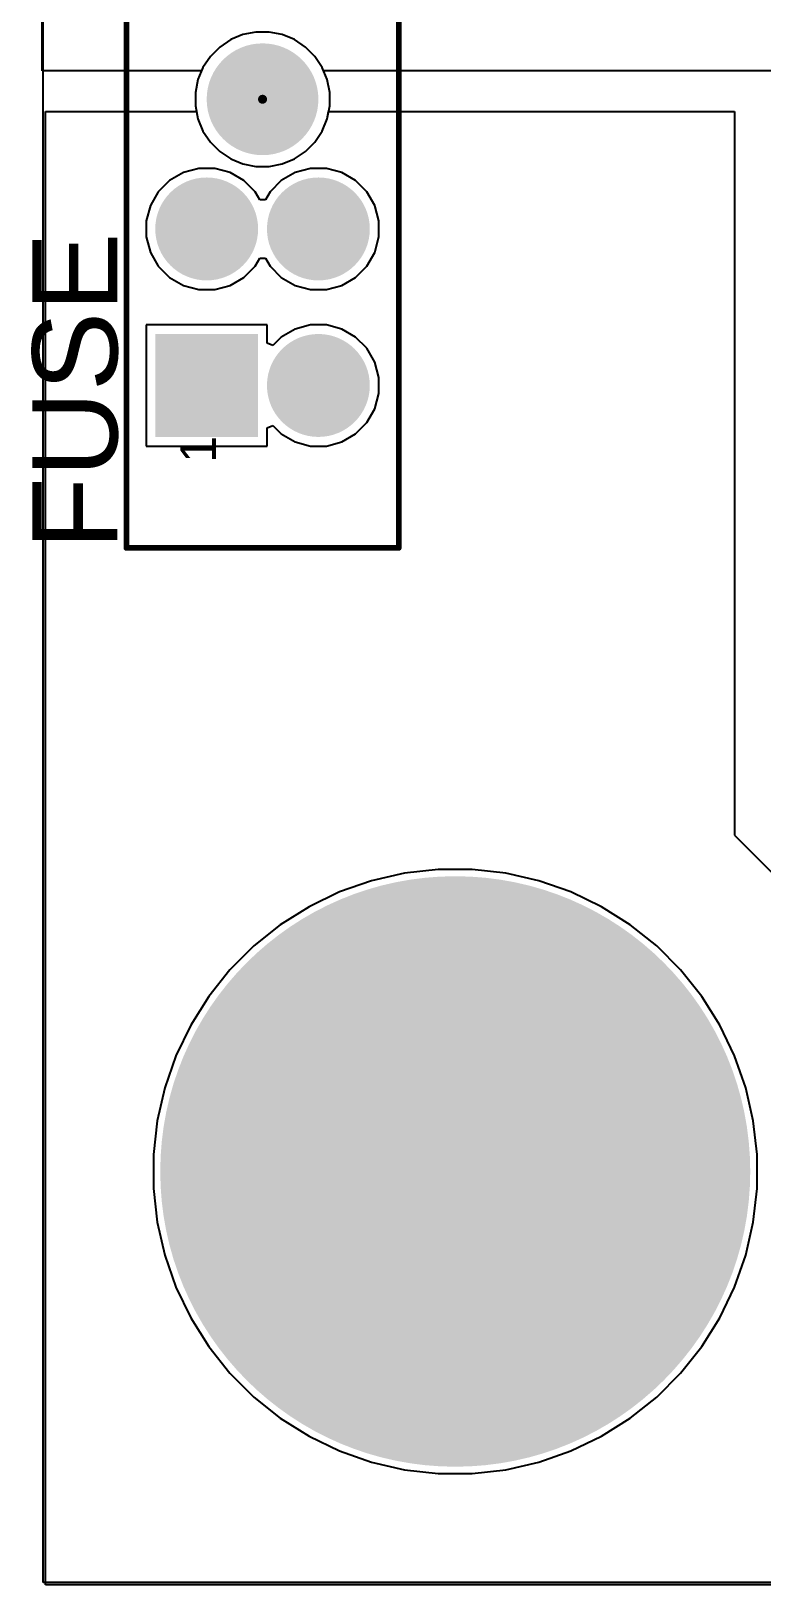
# Model space of a CAD drawing. Header units: millimetres. Extents: x -9 to 259, y -9 to 194.
# Drawn here: x -9.49 to 6.86, y -9.25 to 25.5 of the extents above; entities that cross this region are included whole.
import ezdxf

# ---------------------------------------------------------------- set-up
doc = ezdxf.new("R2010")
doc.units = ezdxf.units.MM
for name, color, linetype in [('BottomLayer', 5, 'Continuous'), ('BottomSolder', 6, 'Continuous'), ('MultiLayer', 9, 'Continuous'), ('PadHoleLayer', 156, 'Continuous'), ('TopLayer', 1, 'Continuous'), ('TopOverlay', 2, 'Continuous'), ('TopSolder', 216, 'Continuous')]:
    doc.layers.add(name, color=color, linetype=linetype)
doc.styles.add('Arial', font='', dxfattribs={"height": 0.2})
doc.styles.get('Arial').set_extended_font_data('Arial')

# ---------------------------------------------------------------- blocks, each defined once
blk = doc.blocks.new('178_6165_0002_32')
at = {"layer": 'BottomLayer'}
blk.add_hatch(color=5, dxfattribs=at).paths.add_polyline_path([(-7.5, 2.35), (-5.3, 2.35), (-5.3, 0.15), (-7.5, 0.15)])
h = blk.add_hatch(color=5, dxfattribs=at)
edge = h.paths.add_edge_path()
edge.add_arc((-2.9, 1.25), 1.1, 0, 360)
h = blk.add_hatch(color=5, dxfattribs=at)
edge = h.paths.add_edge_path()
edge.add_arc((2.9, 1.25), 1.1, 0, 360)
h = blk.add_hatch(color=5, dxfattribs=at)
edge = h.paths.add_edge_path()
edge.add_arc((6.4, 1.25), 1.1, 0, 360)
h = blk.add_hatch(color=5, dxfattribs=at)
edge = h.paths.add_edge_path()
edge.add_arc((-6.4, -1.25), 1.1, 0, 360)
h = blk.add_hatch(color=5, dxfattribs=at)
edge = h.paths.add_edge_path()
edge.add_arc((-2.9, -1.25), 1.1, 0, 360)
h = blk.add_hatch(color=5, dxfattribs=at)
edge = h.paths.add_edge_path()
edge.add_arc((2.9, -1.25), 1.1, 0, 360)
h = blk.add_hatch(color=5, dxfattribs=at)
edge = h.paths.add_edge_path()
edge.add_arc((6.4, -1.25), 1.1, 0, 360)
at = {"layer": 'BottomSolder'}
blk.add_hatch(color=6, dxfattribs=at).paths.add_polyline_path([(-7.551, 2.401), (-5.249, 2.401), (-5.249, 0.099), (-7.551, 0.099)])
h = blk.add_hatch(color=6, dxfattribs=at)
edge = h.paths.add_edge_path()
edge.add_arc((-2.9, 1.25), 1.151, 0, 360)
h = blk.add_hatch(color=6, dxfattribs=at)
edge = h.paths.add_edge_path()
edge.add_arc((2.9, 1.25), 1.151, 0, 360)
h = blk.add_hatch(color=6, dxfattribs=at)
edge = h.paths.add_edge_path()
edge.add_arc((6.4, 1.25), 1.151, 0, 360)
h = blk.add_hatch(color=6, dxfattribs=at)
edge = h.paths.add_edge_path()
edge.add_arc((0, 0), 0.102, 0, 360)
h = blk.add_hatch(color=6, dxfattribs=at)
edge = h.paths.add_edge_path()
edge.add_arc((-6.4, -1.25), 1.151, 0, 360)
h = blk.add_hatch(color=6, dxfattribs=at)
edge = h.paths.add_edge_path()
edge.add_arc((-2.9, -1.25), 1.151, 0, 360)
h = blk.add_hatch(color=6, dxfattribs=at)
edge = h.paths.add_edge_path()
edge.add_arc((2.9, -1.25), 1.151, 0, 360)
h = blk.add_hatch(color=6, dxfattribs=at)
edge = h.paths.add_edge_path()
edge.add_arc((6.4, -1.25), 1.151, 0, 360)
at = {"layer": 'MultiLayer'}
blk.add_hatch(color=9, dxfattribs=at).paths.add_polyline_path([(-7.5, 2.35), (-5.3, 2.35), (-5.3, 0.15), (-7.5, 0.15)])
h = blk.add_hatch(color=9, dxfattribs=at)
edge = h.paths.add_edge_path()
edge.add_arc((-2.9, 1.25), 1.1, 0, 360)
h = blk.add_hatch(color=9, dxfattribs=at)
edge = h.paths.add_edge_path()
edge.add_arc((2.9, 1.25), 1.1, 0, 360)
h = blk.add_hatch(color=9, dxfattribs=at)
edge = h.paths.add_edge_path()
edge.add_arc((6.4, 1.25), 1.1, 0, 360)
h = blk.add_hatch(color=9, dxfattribs=at)
edge = h.paths.add_edge_path()
edge.add_arc((-6.4, -1.25), 1.1, 0, 360)
h = blk.add_hatch(color=9, dxfattribs=at)
edge = h.paths.add_edge_path()
edge.add_arc((-2.9, -1.25), 1.1, 0, 360)
h = blk.add_hatch(color=9, dxfattribs=at)
edge = h.paths.add_edge_path()
edge.add_arc((2.9, -1.25), 1.1, 0, 360)
h = blk.add_hatch(color=9, dxfattribs=at)
edge = h.paths.add_edge_path()
edge.add_arc((6.4, -1.25), 1.1, 0, 360)
at = {"layer": 'PadHoleLayer'}
h = blk.add_hatch(color=156, dxfattribs=at)
edge = h.paths.add_edge_path()
edge.add_arc((-6.4, 1.25), 0.75, 0, 360)
h = blk.add_hatch(color=156, dxfattribs=at)
edge = h.paths.add_edge_path()
edge.add_arc((-2.9, 1.25), 0.75, 0, 360)
h = blk.add_hatch(color=156, dxfattribs=at)
edge = h.paths.add_edge_path()
edge.add_arc((2.9, 1.25), 0.75, 0, 360)
h = blk.add_hatch(color=156, dxfattribs=at)
edge = h.paths.add_edge_path()
edge.add_arc((6.4, 1.25), 0.75, 0, 360)
h = blk.add_hatch(color=156, dxfattribs=at)
edge = h.paths.add_edge_path()
edge.add_arc((0, 0), 1.25, 0, 360)
h = blk.add_hatch(color=156, dxfattribs=at)
edge = h.paths.add_edge_path()
edge.add_arc((-6.4, -1.25), 0.75, 0, 360)
h = blk.add_hatch(color=156, dxfattribs=at)
edge = h.paths.add_edge_path()
edge.add_arc((-2.9, -1.25), 0.75, 0, 360)
h = blk.add_hatch(color=156, dxfattribs=at)
edge = h.paths.add_edge_path()
edge.add_arc((2.9, -1.25), 0.75, 0, 360)
h = blk.add_hatch(color=156, dxfattribs=at)
edge = h.paths.add_edge_path()
edge.add_arc((6.4, -1.25), 0.75, 0, 360)
at = {"layer": 'TopLayer'}
blk.add_hatch(color=1, dxfattribs=at).paths.add_polyline_path([(-7.5, 2.35), (-5.3, 2.35), (-5.3, 0.15), (-7.5, 0.15)])
h = blk.add_hatch(color=1, dxfattribs=at)
edge = h.paths.add_edge_path()
edge.add_arc((-2.9, 1.25), 1.1, 0, 360)
h = blk.add_hatch(color=1, dxfattribs=at)
edge = h.paths.add_edge_path()
edge.add_arc((2.9, 1.25), 1.1, 0, 360)
h = blk.add_hatch(color=1, dxfattribs=at)
edge = h.paths.add_edge_path()
edge.add_arc((6.4, 1.25), 1.1, 0, 360)
h = blk.add_hatch(color=1, dxfattribs=at)
edge = h.paths.add_edge_path()
edge.add_arc((-6.4, -1.25), 1.1, 0, 360)
h = blk.add_hatch(color=1, dxfattribs=at)
edge = h.paths.add_edge_path()
edge.add_arc((-2.9, -1.25), 1.1, 0, 360)
h = blk.add_hatch(color=1, dxfattribs=at)
edge = h.paths.add_edge_path()
edge.add_arc((2.9, -1.25), 1.1, 0, 360)
h = blk.add_hatch(color=1, dxfattribs=at)
edge = h.paths.add_edge_path()
edge.add_arc((6.4, -1.25), 1.1, 0, 360)
at = {"layer": 'TopSolder'}
blk.add_hatch(color=216, dxfattribs=at).paths.add_polyline_path([(-7.551, 2.401), (-5.249, 2.401), (-5.249, 0.099), (-7.551, 0.099)])
h = blk.add_hatch(color=216, dxfattribs=at)
edge = h.paths.add_edge_path()
edge.add_arc((-2.9, 1.25), 1.151, 0, 360)
h = blk.add_hatch(color=216, dxfattribs=at)
edge = h.paths.add_edge_path()
edge.add_arc((2.9, 1.25), 1.151, 0, 360)
h = blk.add_hatch(color=216, dxfattribs=at)
edge = h.paths.add_edge_path()
edge.add_arc((6.4, 1.25), 1.151, 0, 360)
h = blk.add_hatch(color=216, dxfattribs=at)
edge = h.paths.add_edge_path()
edge.add_arc((0, 0), 0.102, 0, 360)
h = blk.add_hatch(color=216, dxfattribs=at)
edge = h.paths.add_edge_path()
edge.add_arc((-6.4, -1.25), 1.151, 0, 360)
h = blk.add_hatch(color=216, dxfattribs=at)
edge = h.paths.add_edge_path()
edge.add_arc((-2.9, -1.25), 1.151, 0, 360)
h = blk.add_hatch(color=216, dxfattribs=at)
edge = h.paths.add_edge_path()
edge.add_arc((2.9, -1.25), 1.151, 0, 360)
h = blk.add_hatch(color=216, dxfattribs=at)
edge = h.paths.add_edge_path()
edge.add_arc((6.4, -1.25), 1.151, 0, 360)
at = {"layer": 'TopOverlay', "const_width": 0.127}
for points in [[(-10.033, 3.048), (10.033, 3.048)], [(-10.033, 3.048), (-10.033, -3.048)], [(10.033, 3.048), (10.033, -3.048)], [(-10.033, -3.048), (10.033, -3.048)]]:
    blk.add_lwpolyline(points, dxfattribs=at)
at = {"layer": 'TopOverlay', "const_width": 0.0635}
for points in [[(-10.065, 3.048, 1), (-10.001, 3.048, 1)], [(-10.065, 3.048, 1), (-10.001, 3.048, 1)], [(10.001, 3.048, 1), (10.065, 3.048, 1)], [(10.001, 3.048, 1), (10.065, 3.048, 1)], [(-10.065, -3.048, 1), (-10.001, -3.048, 1)], [(-10.065, -3.048, 1), (-10.001, -3.048, 1)], [(10.001, -3.048, 1), (10.065, -3.048, 1)], [(10.001, -3.048, 1), (10.065, -3.048, 1)]]:
    blk.add_lwpolyline(points, format="xyb", close=True, dxfattribs=at)
at = {"layer": 'TopOverlay'}
blk.add_text('1', height=0.8, dxfattribs=at).set_placement((-8.128, 1.041))

msp = doc.modelspace()

# ---------------------------------------------------------------- hatches: boundary and pattern name
at = {"layer": 'BottomLayer'}
h = msp.add_hatch(color=5, dxfattribs=at)
edge = h.paths.add_edge_path()
edge.add_arc((0, 0), 6.5, 0, 360)
at = {"layer": 'BottomSolder'}
h = msp.add_hatch(color=6, dxfattribs=at)
edge = h.paths.add_edge_path()
edge.add_arc((0, 0), 6.602, 0, 360)
at = {"layer": 'MultiLayer'}
h = msp.add_hatch(color=9, dxfattribs=at)
edge = h.paths.add_edge_path()
edge.add_arc((0, 0), 6.5, 0, 360)
at = {"layer": 'PadHoleLayer'}
h = msp.add_hatch(color=156, dxfattribs=at)
edge = h.paths.add_edge_path()
edge.add_arc((0, 0), 4, 0, 360)
at = {"layer": 'TopLayer'}
h = msp.add_hatch(color=1, dxfattribs=at)
edge = h.paths.add_edge_path()
edge.add_arc((0, 0), 6.5, 0, 360)
at = {"layer": 'TopSolder'}
h = msp.add_hatch(color=216, dxfattribs=at)
edge = h.paths.add_edge_path()
edge.add_arc((0, 0), 6.602, 0, 360)

# ---------------------------------------------------------------- linework, layer by layer
at = {"layer": 'BottomLayer'}
for p, q in [((-9.22, -9.195), (-9.22, 56.236)), ((-4.751, 25.423), (-5.025, 25.31)), ((-4.461, 25.481), (-4.751, 25.423)), ((-4.165, 25.481), (-4.461, 25.481)), ((-3.874, 25.423), (-4.165, 25.481)), ((-3.6, 25.31), (-3.874, 25.423)), ((-5.271, 25.145), (-5.481, 24.936)), ((-5.025, 25.31), (-5.271, 25.145)), ((-3.354, 25.145), (-3.6, 25.31)), ((-3.144, 24.936), (-3.354, 25.145)), ((-5.646, 24.689), (-5.759, 24.416)), ((-5.481, 24.936), (-5.646, 24.689)), ((-2.98, 24.689), (-3.144, 24.936)), ((-2.867, 24.416), (-2.98, 24.689)), ((-5.759, 24.416), (-5.817, 24.125)), ((-2.809, 24.125), (-2.867, 24.416)), ((-5.817, 24.125), (-5.817, 23.829)), ((-2.809, 23.829), (-2.809, 24.125)), ((-5.817, 23.829), (-5.759, 23.538)), ((-2.867, 23.538), (-2.809, 23.829)), ((-5.759, 23.538), (-5.646, 23.264)), ((-2.98, 23.264), (-2.867, 23.538)), ((-5.646, 23.264), (-5.481, 23.018)), ((-5.481, 23.018), (-5.271, 22.809)), ((-3.354, 22.809), (-3.144, 23.018)), ((-3.144, 23.018), (-2.98, 23.264)), ((-5.271, 22.809), (-5.025, 22.644)), ((-5.025, 22.644), (-4.751, 22.531)), ((-3.874, 22.531), (-3.6, 22.644)), ((-3.6, 22.644), (-3.354, 22.809)), ((-6.085, 22.339), (-6.394, 22.16)), ((-5.741, 22.431), (-6.085, 22.339)), ((-5.384, 22.431), (-5.741, 22.431)), ((-5.04, 22.339), (-5.384, 22.431)), ((-4.731, 22.16), (-5.04, 22.339)), ((-4.751, 22.531), (-4.461, 22.473)), ((-4.461, 22.473), (-4.165, 22.473)), ((-4.165, 22.473), (-3.874, 22.531)), ((-3.585, 22.339), (-3.894, 22.16)), ((-3.241, 22.431), (-3.585, 22.339)), ((-2.884, 22.431), (-3.241, 22.431)), ((-2.54, 22.339), (-2.884, 22.431)), ((-2.231, 22.16), (-2.54, 22.339)), ((-6.646, 21.908), (-6.824, 21.6)), ((-6.394, 22.16), (-6.646, 21.908)), ((-4.479, 21.908), (-4.731, 22.16)), ((-4.376, 21.73), (-4.479, 21.908)), ((-4.146, 21.908), (-4.249, 21.73)), ((-3.894, 22.16), (-4.146, 21.908)), ((-1.979, 21.908), (-2.231, 22.16)), ((-1.801, 21.6), (-1.979, 21.908)), ((-6.824, 21.6), (-6.917, 21.255)), ((-4.249, 21.73), (-4.376, 21.73)), ((-1.709, 21.255), (-1.801, 21.6)), ((-6.917, 21.255), (-6.917, 20.899)), ((-1.709, 20.899), (-1.709, 21.255)), ((-6.917, 20.899), (-6.824, 20.554)), ((-1.801, 20.554), (-1.709, 20.899)), ((-6.824, 20.554), (-6.646, 20.246)), ((-1.979, 20.246), (-1.801, 20.554)), ((-6.646, 20.246), (-6.394, 19.993)), ((-4.731, 19.993), (-4.479, 20.246)), ((-4.479, 20.246), (-4.376, 20.424)), ((-4.376, 20.424), (-4.249, 20.424)), ((-4.249, 20.424), (-4.146, 20.246)), ((-4.146, 20.246), (-3.894, 19.993)), ((-2.231, 19.993), (-1.979, 20.246)), ((-6.394, 19.993), (-6.085, 19.815)), ((-6.085, 19.815), (-5.741, 19.723)), ((-5.384, 19.723), (-5.04, 19.815)), ((-5.04, 19.815), (-4.731, 19.993)), ((-3.894, 19.993), (-3.585, 19.815)), ((-3.585, 19.815), (-3.241, 19.723)), ((-2.884, 19.723), (-2.54, 19.815)), ((-2.54, 19.815), (-2.231, 19.993)), ((-5.741, 19.723), (-5.384, 19.723)), ((-3.241, 19.723), (-2.884, 19.723)), ((-4.209, 18.931), (-6.917, 18.931)), ((-6.917, 18.931), (-6.917, 16.223)), ((-4.209, 18.525), (-4.209, 18.931)), ((-3.585, 18.839), (-3.894, 18.66)), ((-3.241, 18.931), (-3.585, 18.839)), ((-2.884, 18.931), (-3.241, 18.931)), ((-2.54, 18.839), (-2.884, 18.931)), ((-2.231, 18.66), (-2.54, 18.839)), ((-4.082, 18.473), (-4.209, 18.525)), ((-3.894, 18.66), (-4.082, 18.473)), ((-1.979, 18.408), (-2.231, 18.66)), ((-1.801, 18.099), (-1.979, 18.408)), ((-1.709, 17.755), (-1.801, 18.099)), ((-1.709, 17.399), (-1.709, 17.755)), ((-1.801, 17.054), (-1.709, 17.399)), ((-1.979, 16.745), (-1.801, 17.054)), ((-4.209, 16.628), (-4.082, 16.681)), ((-4.082, 16.681), (-3.894, 16.493)), ((-2.231, 16.493), (-1.979, 16.745)), ((-4.209, 16.223), (-4.209, 16.628)), ((-3.894, 16.493), (-3.585, 16.315)), ((-2.54, 16.315), (-2.231, 16.493)), ((-6.917, 16.223), (-4.209, 16.223)), ((-3.585, 16.315), (-3.241, 16.223)), ((-3.241, 16.223), (-2.884, 16.223)), ((-2.884, 16.223), (-2.54, 16.315)), ((-1.133, 6.669), (-1.873, 6.5)), ((-0.379, 6.754), (-1.133, 6.669)), ((0.379, 6.754), (-0.379, 6.754)), ((1.133, 6.669), (0.379, 6.754)), ((1.873, 6.5), (1.133, 6.669)), ((-1.873, 6.5), (-2.589, 6.25)), ((2.589, 6.25), (1.873, 6.5)), ((-3.272, 5.921), (-3.915, 5.517)), ((-2.589, 6.25), (-3.272, 5.921)), ((3.272, 5.921), (2.589, 6.25)), ((3.915, 5.517), (3.272, 5.921)), ((-3.915, 5.517), (-4.508, 5.044)), ((4.508, 5.044), (3.915, 5.517)), ((-4.508, 5.044), (-5.044, 4.508)), ((5.044, 4.508), (4.508, 5.044)), ((-5.044, 4.508), (-5.517, 3.915)), ((5.517, 3.915), (5.044, 4.508)), ((-5.517, 3.915), (-5.921, 3.272)), ((5.921, 3.272), (5.517, 3.915)), ((-5.921, 3.272), (-6.25, 2.589)), ((6.25, 2.589), (5.921, 3.272)), ((-6.25, 2.589), (-6.5, 1.873)), ((6.5, 1.873), (6.25, 2.589)), ((-6.5, 1.873), (-6.669, 1.133)), ((6.669, 1.133), (6.5, 1.873)), ((-6.669, 1.133), (-6.754, 0.379)), ((6.754, 0.379), (6.669, 1.133)), ((-6.754, 0.379), (-6.754, -0.379)), ((6.754, -0.379), (6.754, 0.379)), ((-6.754, -0.379), (-6.669, -1.133)), ((6.669, -1.133), (6.754, -0.379)), ((-6.669, -1.133), (-6.5, -1.873)), ((6.5, -1.873), (6.669, -1.133)), ((-6.5, -1.873), (-6.25, -2.589)), ((6.25, -2.589), (6.5, -1.873)), ((-6.25, -2.589), (-5.921, -3.272)), ((5.921, -3.272), (6.25, -2.589)), ((-5.921, -3.272), (-5.517, -3.915)), ((5.517, -3.915), (5.921, -3.272)), ((-5.517, -3.915), (-5.044, -4.508)), ((5.044, -4.508), (5.517, -3.915)), ((-5.044, -4.508), (-4.508, -5.044)), ((4.508, -5.044), (5.044, -4.508)), ((-4.508, -5.044), (-3.915, -5.517)), ((3.915, -5.517), (4.508, -5.044)), ((-3.915, -5.517), (-3.272, -5.921)), ((3.272, -5.921), (3.915, -5.517)), ((-3.272, -5.921), (-2.589, -6.25)), ((-2.589, -6.25), (-1.873, -6.5)), ((1.873, -6.5), (2.589, -6.25)), ((2.589, -6.25), (3.272, -5.921)), ((-1.873, -6.5), (-1.133, -6.669)), ((1.133, -6.669), (1.873, -6.5)), ((-1.133, -6.669), (-0.379, -6.754)), ((-0.379, -6.754), (0.379, -6.754)), ((0.379, -6.754), (1.133, -6.669)), ((258.191, -9.195), (-9.22, -9.195))]:
    msp.add_line(p, q, dxfattribs=at)
at = {"layer": 'TopLayer'}
for p, q in [((-9.246, 24.613), (-9.246, 45.491)), ((-4.751, 25.423), (-5.025, 25.31)), ((-4.461, 25.481), (-4.751, 25.423)), ((-4.165, 25.481), (-4.461, 25.481)), ((-3.874, 25.423), (-4.165, 25.481)), ((-3.6, 25.31), (-3.874, 25.423)), ((-5.271, 25.145), (-5.481, 24.936)), ((-5.025, 25.31), (-5.271, 25.145)), ((-3.354, 25.145), (-3.6, 25.31)), ((-3.144, 24.936), (-3.354, 25.145)), ((-5.646, 24.689), (-5.677, 24.613)), ((-5.481, 24.936), (-5.646, 24.689)), ((-2.98, 24.689), (-3.144, 24.936)), ((-2.948, 24.613), (-2.98, 24.689)), ((-5.677, 24.613), (-9.246, 24.613)), ((7.264, 24.613), (-2.948, 24.613)), ((-9.169, -9.246), (-9.169, 23.703)), ((-9.169, 23.703), (-5.792, 23.703)), ((-5.792, 23.703), (-5.759, 23.538)), ((-2.867, 23.538), (-2.834, 23.703)), ((-2.834, 23.703), (6.248, 23.703)), ((6.248, 23.703), (6.248, 7.518)), ((-5.759, 23.538), (-5.646, 23.264)), ((-2.98, 23.264), (-2.867, 23.538)), ((-5.646, 23.264), (-5.481, 23.018)), ((-5.481, 23.018), (-5.271, 22.809)), ((-3.354, 22.809), (-3.144, 23.018)), ((-3.144, 23.018), (-2.98, 23.264)), ((-5.271, 22.809), (-5.025, 22.644)), ((-5.025, 22.644), (-4.751, 22.531)), ((-3.874, 22.531), (-3.6, 22.644)), ((-3.6, 22.644), (-3.354, 22.809)), ((-4.751, 22.531), (-4.461, 22.473)), ((-4.461, 22.473), (-4.165, 22.473)), ((-4.165, 22.473), (-3.874, 22.531)), ((6.248, 7.518), (7.852, 5.915)), ((-1.133, 6.669), (-1.873, 6.5)), ((-0.379, 6.754), (-1.133, 6.669)), ((0.379, 6.754), (-0.379, 6.754)), ((1.133, 6.669), (0.379, 6.754)), ((1.873, 6.5), (1.133, 6.669)), ((-1.873, 6.5), (-2.589, 6.25)), ((2.589, 6.25), (1.873, 6.5)), ((-3.272, 5.921), (-3.915, 5.517)), ((-2.589, 6.25), (-3.272, 5.921)), ((3.272, 5.921), (2.589, 6.25)), ((3.915, 5.517), (3.272, 5.921)), ((-3.915, 5.517), (-4.508, 5.044)), ((4.508, 5.044), (3.915, 5.517)), ((-4.508, 5.044), (-5.044, 4.508)), ((5.044, 4.508), (4.508, 5.044)), ((-5.044, 4.508), (-5.517, 3.915)), ((5.517, 3.915), (5.044, 4.508)), ((-5.517, 3.915), (-5.921, 3.272)), ((5.921, 3.272), (5.517, 3.915)), ((-5.921, 3.272), (-6.25, 2.589)), ((6.25, 2.589), (5.921, 3.272)), ((-6.25, 2.589), (-6.5, 1.873)), ((6.5, 1.873), (6.25, 2.589)), ((-6.5, 1.873), (-6.669, 1.133)), ((6.669, 1.133), (6.5, 1.873)), ((-6.669, 1.133), (-6.754, 0.379)), ((6.754, 0.379), (6.669, 1.133)), ((-6.754, 0.379), (-6.754, -0.379)), ((6.754, -0.379), (6.754, 0.379)), ((-6.754, -0.379), (-6.669, -1.133)), ((6.669, -1.133), (6.754, -0.379)), ((-6.669, -1.133), (-6.5, -1.873)), ((6.5, -1.873), (6.669, -1.133)), ((-6.5, -1.873), (-6.25, -2.589)), ((6.25, -2.589), (6.5, -1.873)), ((-6.25, -2.589), (-5.921, -3.272)), ((5.921, -3.272), (6.25, -2.589)), ((-5.921, -3.272), (-5.517, -3.915)), ((5.517, -3.915), (5.921, -3.272)), ((-5.517, -3.915), (-5.044, -4.508)), ((5.044, -4.508), (5.517, -3.915)), ((-5.044, -4.508), (-4.508, -5.044)), ((4.508, -5.044), (5.044, -4.508)), ((-4.508, -5.044), (-3.915, -5.517)), ((3.915, -5.517), (4.508, -5.044)), ((-3.915, -5.517), (-3.272, -5.921)), ((3.272, -5.921), (3.915, -5.517)), ((-3.272, -5.921), (-2.589, -6.25)), ((-2.589, -6.25), (-1.873, -6.5)), ((1.873, -6.5), (2.589, -6.25)), ((2.589, -6.25), (3.272, -5.921)), ((-1.873, -6.5), (-1.133, -6.669)), ((1.133, -6.669), (1.873, -6.5)), ((-1.133, -6.669), (-0.379, -6.754)), ((-0.379, -6.754), (0.379, -6.754)), ((0.379, -6.754), (1.133, -6.669)), ((13.894, -9.246), (-9.169, -9.246))]:
    msp.add_line(p, q, dxfattribs=at)

# ---------------------------------------------------------------- block references
at = {"rotation": 90}
msp.add_blockref('178_6165_0002_32', (-4.313, 23.977), dxfattribs=at)

# ---------------------------------------------------------------- texts
at = {"layer": 'TopOverlay', "style": 'Arial'}
msp.add_text('FUSE', height=1.905, rotation=90, dxfattribs=at).set_placement((-7.56, 13.9))

doc.saveas('drawing.dxf')
